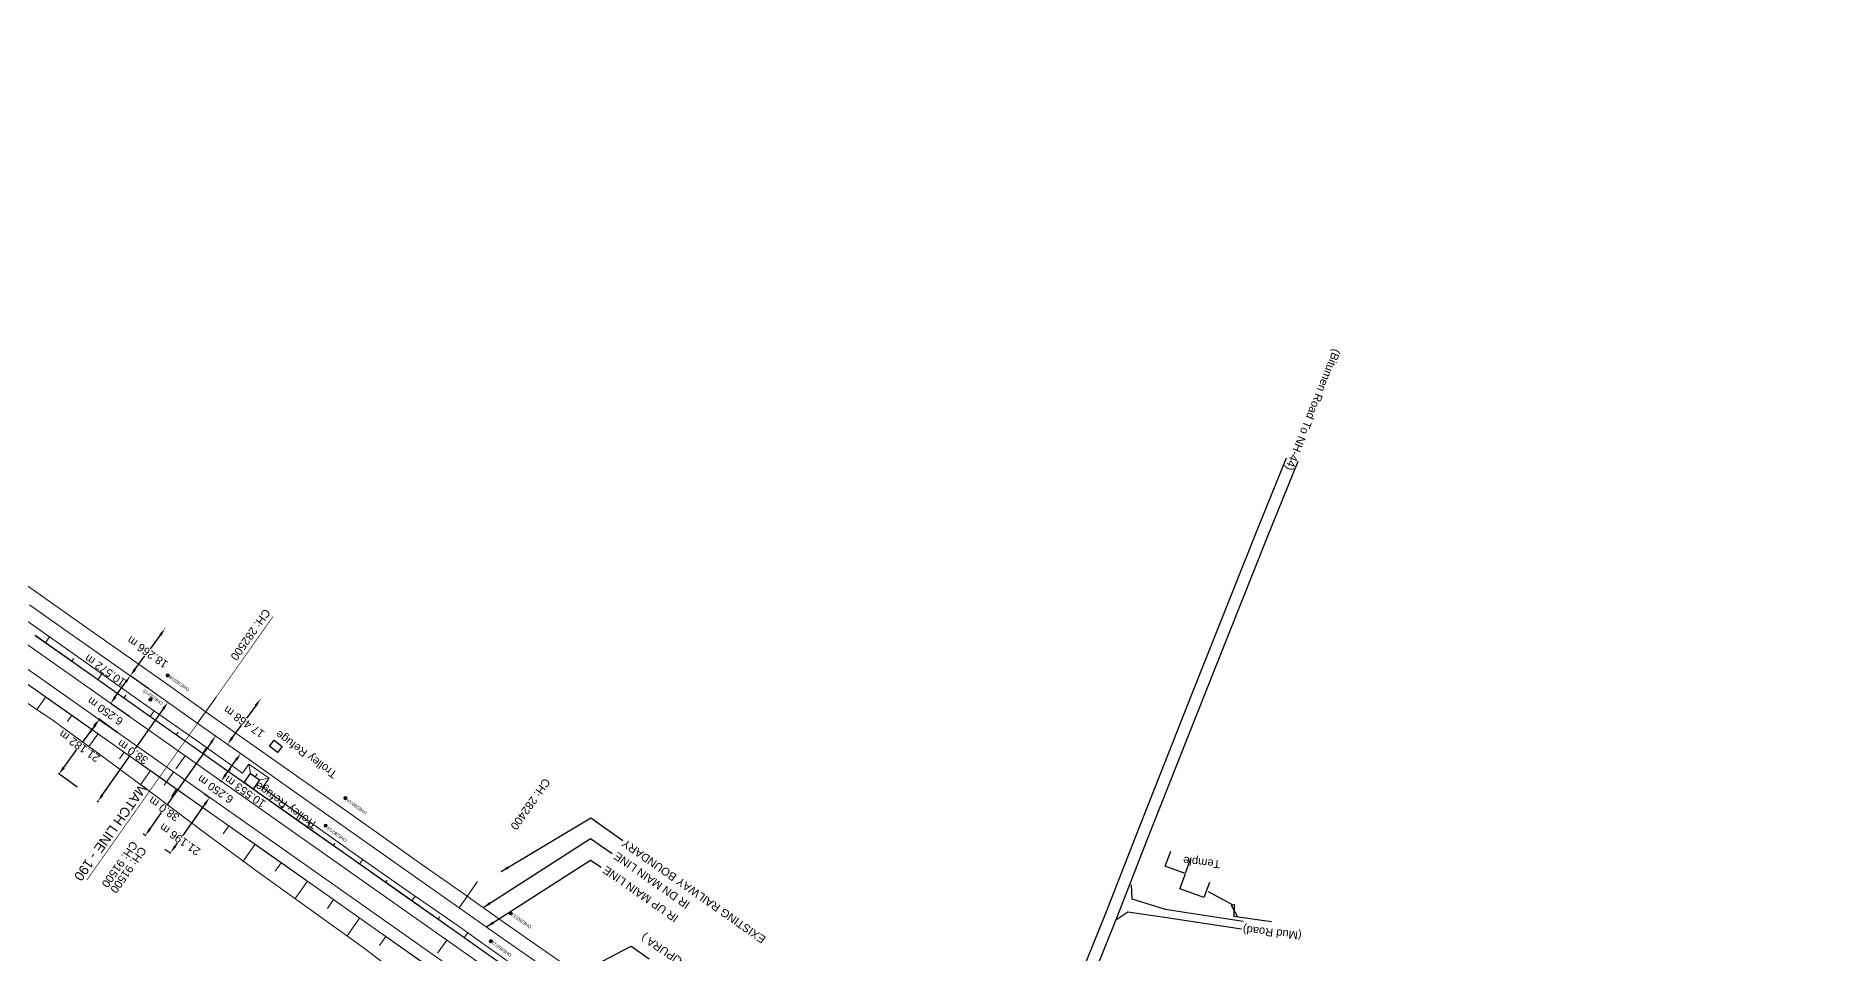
# Model space of a CAD drawing. Header units: metres. Extents: x 644418 to 1306172, y 3366650 to 6747308.
# Drawn here: x 658877 to 659433, y 3369377 to 3369664 of the extents above; entities that cross this region are included whole.
import ezdxf
from ezdxf.enums import TextEntityAlignment as Align

# ---------------------------------------------------------------- set-up
doc = ezdxf.new("R2010")
doc.units = ezdxf.units.M
doc.header["$MEASUREMENT"] = 0
doc.linetypes.add('CENTER', pattern=[2, 1.25, -0.25, 0.25, -0.25])
doc.linetypes.add('PHANTOM2', pattern=[1.25, 0.625, -0.125, 0.125, -0.125, 0.125, -0.125])
doc.layers.get('Defpoints').update_dxf_attribs({"lineweight": 0})
for name, color, linetype, lineweight in [('BOUNDARY DIMENTION', 10, 'Continuous', 0), ('Existing Chainage', 7, 'Continuous', 0), ('Existing IR Track', 143, 'Continuous', 0), ('Existing Railway Boundary', 7, 'CENTER', 0), ('OHE MAST', 8, 'Continuous', 0), ('OHE MAST TEXT', 8, 'Continuous', 0), ('PROP-DFC Connecting line', 1, 'Continuous', 0), ('Proposed Chainage', 10, 'Continuous', 0), ('Proposed Chainages Connecting line', 10, 'Continuous', 0), ('PROPOSED DFC TRACK', 1, 'Continuous', 0), ('PROPOSED DFCC TOE LINE', 239, 'Continuous', 0), ('PROPOSED DFCC TOE SLOPES', 239, 'Continuous', 0), ('PROPOSED DFCC TOE SLOPES - Connecting line', 239, 'Continuous', 0), ('PROPOSED DFCC TRACK', 1, 'Continuous', 0)]:
    doc.layers.add(name, color=color, linetype=linetype, lineweight=lineweight)
for name, color, linetype in [('COMPOUND_WALL', 251, 'Continuous'), ('DFCC Boundary', 6, 'CENTER'), ('Dimension', 10, 'Continuous'), ('Gate', 251, 'Continuous'), ('MATCH LINE', 7, 'Continuous'), ('PROPOSED DFCC FORMATION LINE', 187, 'Continuous'), ('RELIGIOUS_PLACE', 251, 'Continuous'), ('Side Details', 251, 'Continuous'), ('SUB_ROAD_EDGE', 34, 'Continuous'), ('TOPO_GATE', 251, 'Continuous'), ('TOPO_TEXT', 251, 'Continuous'), ('Trolley Refuse', 10, 'Continuous'), ('TROLLEY_STAND', 7, 'Continuous')]:
    doc.layers.add(name, color=color, linetype=linetype)
doc.styles.get("Standard").update_dxf_attribs({"font": 'arial.ttf'})
doc.styles.add('Style-Arial', font='arial.ttf')
doc.dimstyles.new('DIM', dxfattribs={"dimtxt": 2.5, "dimasz": 2.5, "dimexe": 0.18, "dimexo": 0.0625, "dimgap": 0.09, "dimtad": 0, "dimtih": 1, "dimtoh": 1, "dimdec": 3, "dimzin": 0, "dimdsep": 46, "dimtxsty": 'Standard', "dimcen": 0.09, "dimadec": 0, "dimazin": 0, "dimtfac": 1, "dimtdec": 3, "dimtofl": 0, "dimtmove": 0, "dimatfit": 3, "dimfxl": 1, "dimtolj": 1, "dimtzin": 0, "dimarcsym": 0})
doc.dimstyles.new('ISO-25', dxfattribs={"dimtxt": 2.5, "dimasz": 2.5, "dimexe": 1.25, "dimexo": 0.625, "dimtad": 1, "dimtxsty": 'Standard', "dimcen": 2.5, "dimadec": 0, "dimazin": 0, "dimtfac": 1, "dimtmove": 0, "dimatfit": 3, "dimfxl": 1, "dimarcsym": 0})

# ---------------------------------------------------------------- blocks, each defined once
blk = doc.blocks.new('GT')
at = {"layer": 'Gate'}
for p, q in [((-0.5, -0.5), (-0.5, 0.5)), ((-0.5, 0.5), (0.5, -0.5)), ((0.5, 0.5), (0.5, -0.5))]:
    blk.add_line(p, q, dxfattribs=at)
blk.add_lwpolyline([(0.5, 0.5), (-0.5, -0.5)], dxfattribs=at)
blk = doc.blocks.new('OHE MAST')
h = blk.add_hatch(color=256)
edge = h.paths.add_edge_path()
edge.add_arc((0, 0), 0.514, 0, 360)
at = {"const_width": 0.01, "flags": 128}
for points in [[(1.5, 3.5), (1.5, 2), (-1.5, 2), (-1.5, 3.5)], [(0, 2), (0, 0)]]:
    blk.add_lwpolyline(points, dxfattribs=at)
blk.add_circle((0, 0), 0.514)
blk = doc.blocks.new('*D1685')
at = {"layer": 'Defpoints', "color": 0, "transparency": 16777216}
for p in [(658940.58, 3369440.31), (658941.11, 3369439.94), (658934.49, 3369431.69)]:
    blk.add_point(p, dxfattribs=at)
at = {"layer": 'Dimension', "color": 0, "lineweight": -2, "transparency": 16777216}
for p, q in [((658936.46, 3369433.36), (658939.67, 3369437.9)), ((658940.63, 3369440.28), (658941.25, 3369439.84)), ((658934.54, 3369431.66), (658935.17, 3369431.21))]:
    blk.add_line(p, q, dxfattribs=at)
at = {"layer": 'Dimension', "color": 0, "transparency": 16777216}
for points in [[(658939.33, 3369438.14), (658940.01, 3369437.66), (658941.11, 3369439.94)], [(658936.12, 3369433.6), (658936.8, 3369433.12), (658935.02, 3369431.32)]]:
    blk.add_solid(points, dxfattribs=at)
at = {"layer": 'Dimension', "color": 0, "lineweight": 0, "transparency": 16777216, "insert": (658942.52, 3369428.05), "char_height": 2.5, "attachment_point": 5, "rotation": 145}
blk.add_mtext('\\A1;10.553 m', dxfattribs=at)
blk = doc.blocks.new('*D1713')
at = {"layer": 'Defpoints', "color": 0, "transparency": 16777216}
for p in [(658934.49, 3369431.69), (658935.02, 3369431.32), (658930.89, 3369426.58)]:
    blk.add_point(p, dxfattribs=at)
at = {"layer": 'Dimension', "color": 0, "lineweight": -2, "transparency": 16777216}
for p, q in [((658936.46, 3369433.36), (658937.9, 3369435.4)), ((658934.54, 3369431.66), (658935.17, 3369431.21)), ((658929.98, 3369424.17), (658928.54, 3369422.12)), ((658930.94, 3369426.55), (658931.57, 3369426.1))]:
    blk.add_line(p, q, dxfattribs=at)
at = {"layer": 'Dimension', "color": 0, "transparency": 16777216}
for points in [[(658936.12, 3369433.6), (658936.81, 3369433.12), (658935.02, 3369431.32)], [(658929.64, 3369424.41), (658930.32, 3369423.93), (658931.42, 3369426.21)]]:
    blk.add_solid(points, dxfattribs=at)
at = {"layer": 'Dimension', "color": 0, "lineweight": 0, "transparency": 16777216, "insert": (658933.26, 3369428.81), "char_height": 2.5, "attachment_point": 5, "rotation": 145}
blk.add_mtext('\\A1;6.250 m', dxfattribs=at)
blk = doc.blocks.new('*D1715')
at = {"layer": 'Defpoints', "color": 0, "transparency": 16777216}
for p in [(658906.63, 3369464.27), (658912.51, 3369460.12), (658906.42, 3369451.48)]:
    blk.add_point(p, dxfattribs=at)
at = {"layer": 'Dimension', "color": 0, "lineweight": -2, "transparency": 16777216}
for p, q in [((658912.46, 3369460.16), (658906.48, 3369464.37)), ((658901.98, 3369457.67), (658905.19, 3369462.22)), ((658906.37, 3369451.52), (658900.39, 3369455.73))]:
    blk.add_line(p, q, dxfattribs=at)
at = {"layer": 'Dimension', "color": 0, "transparency": 16777216}
for points in [[(658904.85, 3369462.46), (658905.53, 3369461.98), (658906.63, 3369464.27)], [(658901.64, 3369457.91), (658902.32, 3369457.43), (658900.54, 3369455.63)]]:
    blk.add_solid(points, dxfattribs=at)
at = {"layer": 'Dimension', "color": 0, "lineweight": 0, "transparency": 16777216, "insert": (658898.81, 3369465.99), "char_height": 2.5, "attachment_point": 5, "rotation": 145}
blk.add_mtext('\\A1;10.572 m', dxfattribs=at)
blk = doc.blocks.new('*D1720')
at = {"layer": 'Defpoints', "color": 0, "transparency": 16777216}
for p in [(658900.53, 3369455.64), (658906.27, 3369451.58), (658902.67, 3369446.48)]:
    blk.add_point(p, dxfattribs=at)
at = {"layer": 'Dimension', "color": 0, "lineweight": -2, "transparency": 16777216}
for p, q in [((658901.97, 3369457.68), (658903.41, 3369459.72)), ((658906.22, 3369451.62), (658900.38, 3369455.74)), ((658895.48, 3369448.48), (658894.04, 3369446.44)), ((658902.62, 3369446.51), (658896.78, 3369450.63))]:
    blk.add_line(p, q, dxfattribs=at)
at = {"layer": 'Dimension', "color": 0, "transparency": 16777216}
for points in [[(658901.63, 3369457.92), (658902.31, 3369457.44), (658900.53, 3369455.64)], [(658895.14, 3369448.72), (658895.82, 3369448.24), (658896.92, 3369450.53)]]:
    blk.add_solid(points, dxfattribs=at)
at = {"layer": 'Dimension', "color": 0, "lineweight": 0, "transparency": 16777216, "insert": (658898.83, 3369453.23), "char_height": 2.5, "attachment_point": 5, "rotation": 145}
blk.add_mtext('\\A1;6.250 m', dxfattribs=at)
blk = doc.blocks.new('*D1538')
at = {"layer": 'Defpoints', "color": 0, "linetype": 'ByBlock', "ltscale": 0.5, "transparency": 16777216}
for p in [(658947.32, 3369456.94), (658947.32, 3369456.94), (658937.02, 3369442.83)]:
    blk.add_point(p, dxfattribs=at)
at = {"layer": 'Existing Railway Boundary', "color": 0, "linetype": 'ByBlock', "lineweight": -2, "ltscale": 0.5, "transparency": 16777216}
for p, q in [((658945.84, 3369454.92), (658942.97, 3369450.99)), ((658947.37, 3369456.9), (658947.46, 3369456.83)), ((658938.49, 3369444.85), (658941.36, 3369448.78)), ((658937.07, 3369442.79), (658937.16, 3369442.72))]:
    blk.add_line(p, q, dxfattribs=at)
at = {"layer": 'Existing Railway Boundary', "color": 0, "linetype": 'ByBlock', "ltscale": 0.5, "transparency": 16777216}
for points in [[(658945.51, 3369455.16), (658946.18, 3369454.67), (658947.32, 3369456.94)], [(658938.16, 3369445.09), (658938.83, 3369444.6), (658937.02, 3369442.83)]]:
    blk.add_solid(points, dxfattribs=at)
at = {"layer": 'Existing Railway Boundary', "color": 0, "linetype": 'ByBlock', "ltscale": 0.5, "transparency": 16777216, "insert": (658942.17, 3369449.88), "char_height": 2.5, "attachment_point": 5, "rotation": 145}
blk.add_mtext('\\A1;17.468 m', dxfattribs=at)
blk = doc.blocks.new('*D1539')
at = {"layer": 'Defpoints', "color": 0, "linetype": 'ByBlock', "ltscale": 0.5, "transparency": 16777216}
for p in [(658917.48, 3369478.96), (658917.48, 3369478.96), (658906.63, 3369464.27)]:
    blk.add_point(p, dxfattribs=at)
at = {"layer": 'Existing Railway Boundary', "color": 0, "linetype": 'ByBlock', "lineweight": -2, "ltscale": 0.5, "transparency": 16777216}
for p, q in [((658915.99, 3369476.95), (658912.86, 3369472.72)), ((658917.43, 3369479), (658917.33, 3369479.07)), ((658908.11, 3369466.28), (658911.24, 3369470.52)), ((658906.58, 3369464.3), (658906.48, 3369464.37))]:
    blk.add_line(p, q, dxfattribs=at)
at = {"layer": 'Existing Railway Boundary', "color": 0, "linetype": 'ByBlock', "ltscale": 0.5, "transparency": 16777216}
for points in [[(658915.66, 3369477.2), (658916.33, 3369476.7), (658917.48, 3369478.96)], [(658907.78, 3369466.53), (658908.45, 3369466.03), (658906.63, 3369464.27)]]:
    blk.add_solid(points, dxfattribs=at)
at = {"layer": 'Existing Railway Boundary', "color": 0, "linetype": 'ByBlock', "ltscale": 0.5, "transparency": 16777216, "insert": (658912.05, 3369471.62), "char_height": 2.5, "attachment_point": 5, "rotation": 145}
blk.add_mtext('\\A1;18.266 m', dxfattribs=at)
blk = doc.blocks.new('*D1638')
at = {"layer": 'BOUNDARY DIMENTION', "color": 0, "lineweight": -2, "transparency": 16777216}
for p, q in [((658929.97, 3369424.17), (658922.96, 3369414.23)), ((658929.72, 3369427.41), (658931.56, 3369426.11)), ((658917.5, 3369410.09), (658919.35, 3369408.79)), ((658920.64, 3369410.94), (658921.39, 3369412))]:
    blk.add_line(p, q, dxfattribs=at)
at = {"layer": 'BOUNDARY DIMENTION', "color": 0, "transparency": 16777216}
for points in [[(658929.63, 3369424.41), (658930.31, 3369423.93), (658931.41, 3369426.22)], [(658920.3, 3369411.18), (658920.98, 3369410.7), (658919.2, 3369408.89)]]:
    blk.add_solid(points, dxfattribs=at)
at = {"layer": 'Defpoints', "color": 0, "transparency": 16777216}
for p in [(658929.66, 3369427.45), (658931.41, 3369426.22), (658917.45, 3369410.12)]:
    blk.add_point(p, dxfattribs=at)
at = {"layer": 'BOUNDARY DIMENTION', "color": 0, "transparency": 16777216, "insert": (658922.18, 3369413.11), "char_height": 2.5, "attachment_point": 5, "rotation": 145}
blk.add_mtext('\\A1;21.196 m', dxfattribs=at)
blk = doc.blocks.new('*D1639')
at = {"layer": 'BOUNDARY DIMENTION', "color": 0, "lineweight": -2, "transparency": 16777216}
for p, q in [((658895.46, 3369448.66), (658891.59, 3369443.38)), ((658902.59, 3369446.53), (658896.8, 3369450.78)), ((658885.9, 3369435.61), (658889.97, 3369441.17)), ((658890.07, 3369429.45), (658884.27, 3369433.7))]:
    blk.add_line(p, q, dxfattribs=at)
at = {"layer": 'BOUNDARY DIMENTION', "color": 0, "transparency": 16777216}
for points in [[(658895.13, 3369448.91), (658895.8, 3369448.41), (658896.94, 3369450.68)], [(658885.56, 3369435.86), (658886.23, 3369435.36), (658884.42, 3369433.59)]]:
    blk.add_solid(points, dxfattribs=at)
at = {"layer": 'Defpoints', "color": 0, "transparency": 16777216}
for p in [(658896.94, 3369450.68), (658902.64, 3369446.5), (658890.12, 3369429.42)]:
    blk.add_point(p, dxfattribs=at)
at = {"layer": 'BOUNDARY DIMENTION', "color": 0, "transparency": 16777216, "insert": (658890.78, 3369442.27), "char_height": 2.5, "attachment_point": 5, "rotation": 145}
blk.add_mtext('\\A1;21.182 m', dxfattribs=at)
blk = doc.blocks.new('*D1827')
at = {"layer": 'Defpoints', "color": 0, "linetype": 'Continuous', "ltscale": 0.5, "transparency": 16777216}
for p in [(658932.52, 3369446), (658933.32, 3369445.44), (658910.61, 3369414.96)]:
    blk.add_point(p, dxfattribs=at)
at = {"layer": 'DFCC Boundary', "color": 0, "linetype": 'Continuous', "lineweight": -2, "ltscale": 0.5, "transparency": 16777216}
for p, q in [((658931.88, 3369443.4), (658918, 3369423.74)), ((658932.58, 3369445.96), (658933.46, 3369445.34)), ((658912.84, 3369416.44), (658916.42, 3369421.5)), ((658910.66, 3369414.92), (658911.55, 3369414.29))]:
    blk.add_line(p, q, dxfattribs=at)
at = {"layer": 'DFCC Boundary', "color": 0, "linetype": 'Continuous', "ltscale": 0.5, "transparency": 16777216}
for points in [[(658931.54, 3369443.64), (658932.22, 3369443.16), (658933.32, 3369445.44)], [(658912.5, 3369416.68), (658913.18, 3369416.2), (658911.4, 3369414.4)]]:
    blk.add_solid(points, dxfattribs=at)
at = {"layer": 'DFCC Boundary', "color": 0, "linetype": 'Continuous', "ltscale": 0.5, "transparency": 16777216, "insert": (658917.21, 3369422.62), "char_height": 2.5, "attachment_point": 5, "rotation": 145}
blk.add_mtext('\\A1;38.0 m', dxfattribs=at)
blk = doc.blocks.new('*D1859')
at = {"layer": 'Defpoints', "color": 0, "linetype": 'Continuous', "ltscale": 0.5, "transparency": 16777216}
for p in [(658918.39, 3369455.97), (658918.67, 3369455.78), (658896.75, 3369424.74)]:
    blk.add_point(p, dxfattribs=at)
at = {"layer": 'DFCC Boundary', "color": 0, "linetype": 'Continuous', "lineweight": -2, "ltscale": 0.5, "transparency": 16777216}
for p, q in [((658916.95, 3369453.93), (658908.23, 3369441.57)), ((658918.61, 3369455.82), (658918.25, 3369456.08)), ((658897.92, 3369426.97), (658906.65, 3369439.33)), ((658896.7, 3369424.77), (658896.33, 3369425.03))]:
    blk.add_line(p, q, dxfattribs=at)
at = {"layer": 'DFCC Boundary', "color": 0, "linetype": 'Continuous', "ltscale": 0.5, "transparency": 16777216}
for points in [[(658916.61, 3369454.17), (658917.29, 3369453.69), (658918.39, 3369455.97)], [(658897.58, 3369427.21), (658898.26, 3369426.73), (658896.48, 3369424.93)]]:
    blk.add_solid(points, dxfattribs=at)
at = {"layer": 'DFCC Boundary', "color": 0, "linetype": 'Continuous', "ltscale": 0.5, "transparency": 16777216, "insert": (658907.44, 3369440.45), "char_height": 2.5, "attachment_point": 5, "rotation": 145}
blk.add_mtext('\\A1;38.0 m', dxfattribs=at)

msp = doc.modelspace()

# ---------------------------------------------------------------- linework, layer by layer
at = {"layer": 'COMPOUND_WALL', "linetype": 'Continuous'}
for points in [[(659243.349, 3369396.85, 269.856), (659251.011, 3369392.652, 269.856)], [(659251.983, 3369388.975, 269.767), (659263.087, 3369387.471, 269.673)]]:
    msp.add_polyline3d(points, dxfattribs=at)
at = {"layer": 'Existing Chainage', "color": 0, "linetype": 'Continuous', "lineweight": 13, "flags": 128}
for points in [[(658933.4467, 3369457.5889), (658927.6799, 3369449.4192)], [(659015.128, 3369399.9379), (659009.3796, 3369391.7552)]]:
    msp.add_lwpolyline(points, dxfattribs=at)
at = {"layer": 'Existing IR Track', "flags": 128}
for points in [[(658863.3087, 3369500.2722), (658877.7914, 3369490.0519), (658892.3643, 3369479.7679), (658905.5605, 3369470.4743), (658918.9055, 3369461.0759), (658930.4111, 3369452.9281), (658942.1715, 3369444.5998), (658956.8532, 3369434.2363), (658971.9187, 3369423.6019), (658984.4129, 3369414.7585), (658997.4587, 3369405.5246), (659010.1085, 3369396.5796), (659022.8321, 3369387.5826), (659036.5941, 3369377.9661), (659049.8683, 3369368.6904)], [(658875.2302, 3369486.4157), (658889.7765, 3369476.1426), (658902.9937, 3369466.8288), (658916.2576, 3369457.4821), (658927.8546, 3369449.2959), (658943.7497, 3369438.0749), (658954.3042, 3369430.6173), (658969.1796, 3369420.1067), (658981.8653, 3369411.1395), (658994.5901, 3369402.1448), (659007.5978, 3369393.0069), (659022.127, 3369382.8072), (659034.0912, 3369374.4179)]]:
    msp.add_lwpolyline(points, dxfattribs=at)
at = {"layer": 'MATCH LINE', "linetype": 'PHANTOM2', "ltscale": 15, "const_width": 0.2}
msp.add_lwpolyline([(658951.1791, 3369482.7096), (658893.0722, 3369400.3919)], dxfattribs=at)
at = {"layer": 'PROP-DFC Connecting line', "color": 12, "linetype": 'Continuous', "lineweight": 0, "flags": 128}
msp.add_lwpolyline([(659123.2101, 3369298.6585), (658604.351, 3369664.4193)], dxfattribs=at)
at = {"layer": 'Proposed Chainage', "lineweight": 0, "flags": 128}
msp.add_lwpolyline([(658917.2863, 3369430.0567), (658920.1671, 3369434.1433)], dxfattribs=at)
at = {"layer": 'Proposed Chainages Connecting line', "lineweight": 0, "flags": 128}
for points in [[(658920.8873, 3369435.165), (658923.7682, 3369439.2517)], [(659002.6207, 3369377.5485), (659005.5015, 3369381.6352)]]:
    msp.add_lwpolyline(points, dxfattribs=at)
at = {"layer": 'PROPOSED DFCC FORMATION LINE', "lineweight": 0, "flags": 128}
for points in [[(659024.0088, 3369373.1769), (659007.6621, 3369384.7002), (658991.3155, 3369396.2235), (658974.9688, 3369407.7468), (658958.6221, 3369419.2701), (658942.2755, 3369430.7934), (658925.9288, 3369442.3167), (658909.5821, 3369453.84), (658893.2355, 3369465.3633), (658876.8888, 3369476.8866)], [(659024.0376, 3369373.2177), (659007.6909, 3369384.741), (658991.3443, 3369396.2643), (658974.9976, 3369407.7876), (658958.6509, 3369419.3109), (658942.3043, 3369430.8342), (658925.9576, 3369442.3575), (658909.6109, 3369453.8808), (658893.2643, 3369465.4041), (658876.9176, 3369476.9275)], [(659209.5745, 3369225.4813), (659195.871, 3369235.1413), (659179.5244, 3369246.6646), (659163.1777, 3369258.1879), (659146.831, 3369269.7112), (659130.4844, 3369281.2345), (659114.1377, 3369292.7579), (659097.791, 3369304.2812), (659081.4444, 3369315.8045), (659080.9067, 3369316.1835), (659065.0977, 3369327.3278), (659064.56, 3369327.7068), (659048.751, 3369338.8511), (659032.4044, 3369350.3744), (659016.0577, 3369361.8977), (658999.711, 3369373.421), (658983.3644, 3369384.9443), (658967.0177, 3369396.4676), (658950.671, 3369407.9909), (658934.3244, 3369419.5142), (658917.9777, 3369431.0375), (658901.631, 3369442.5608), (658885.2844, 3369454.0841), (658868.9377, 3369465.6074)], [(658999.7399, 3369373.4618), (658983.3932, 3369384.9851), (658967.0465, 3369396.5084), (658950.6999, 3369408.0317), (658934.3532, 3369419.555), (658918.0065, 3369431.0783), (658901.6599, 3369442.6016), (658885.3132, 3369454.125), (658868.9665, 3369465.6483)]]:
    msp.add_lwpolyline(points, dxfattribs=at)
at = {"layer": 'PROPOSED DFCC TOE LINE', "lineweight": 0, "flags": 128}
for points in [[(658861.8173, 3369490.2188), (658878.1753, 3369478.7115), (658894.5066, 3369467.1665), (658910.8023, 3369455.5709), (658927.1935, 3369444.1108), (658941.6973, 3369433.8275), (658943.691, 3369436.6556), (658949.9959, 3369432.2111), (658947.9461, 3369429.3034), (658959.6639, 3369420.748), (658975.9685, 3369409.1649), (658992.35, 3369397.6911), (659008.7965, 3369386.3094), (659025.0641, 3369374.6739)], [(659005.4335, 3369360.1744), (658995.3693, 3369367.2618), (658979.393, 3369379.3106), (658963.1935, 3369391.0426), (658946.9466, 3369402.7075), (658930.816, 3369414.5373), (658914.7977, 3369426.5265), (658898.7409, 3369438.4609), (658882.6223, 3369450.3078), (658865.9822, 3369461.4148), (658856.437, 3369468.4437)]]:
    msp.add_lwpolyline(points, dxfattribs=at)
at = {"layer": 'PROPOSED DFCC TOE SLOPES', "linetype": 'Continuous', "lineweight": 0, "flags": 128}
for points in [[(658880.2642, 3369457.6842), (658877.4827, 3369453.7384)], [(658888.4375, 3369451.9225), (658887.0703, 3369449.983)], [(658896.6108, 3369446.1609), (658893.7624, 3369442.1201)], [(658904.7842, 3369440.3992), (658903.297, 3369438.2896)], [(658912.9575, 3369434.6376), (658909.8383, 3369430.2127)], [(658921.1308, 3369428.8759), (658919.4951, 3369426.5554)], [(658929.3042, 3369423.1143), (658925.8684, 3369418.2404)], [(658937.4775, 3369417.3526), (658935.6883, 3369414.8144)], [(658945.6508, 3369411.591), (658941.9643, 3369406.3614)], [(658953.8242, 3369405.8293), (658951.938, 3369403.1536)], [(658961.9975, 3369400.0677), (658958.1753, 3369394.6455)], [(658970.1708, 3369394.306), (658968.2303, 3369391.5531)], [(658978.3442, 3369388.5443), (658974.3894, 3369382.9342)], [(658986.5175, 3369382.7827), (658984.482, 3369379.8952)]]:
    msp.add_lwpolyline(points, dxfattribs=at)
at = {"layer": 'PROPOSED DFCC TOE SLOPES - Connecting line', "linetype": 'Continuous', "lineweight": 0, "flags": 128}
for points in [[(658880.1707, 3369474.573), (658881.4541, 3369476.3936)], [(658888.3441, 3369468.8114), (658888.982, 3369469.7163)], [(658896.5174, 3369463.0497), (658897.7783, 3369464.8385)], [(658904.6907, 3369457.2881), (658905.3085, 3369458.1643)], [(658912.8641, 3369451.5264), (658914.0932, 3369453.27)], [(658921.0374, 3369445.7648), (658921.6631, 3369446.6524)], [(658929.2107, 3369440.0031), (658930.4692, 3369441.7884)], [(658937.3841, 3369434.2415), (658938.0055, 3369435.123)], [(658944.1991, 3369433.7195), (658943.691, 3369436.6556)], [(658945.6294, 3369432.7113), (658946.2509, 3369433.5928)], [(658947.0598, 3369431.703), (658949.9959, 3369432.2111)], [(658953.7307, 3369422.7182), (658954.2803, 3369423.4978)], [(658961.9041, 3369416.9565), (658962.9374, 3369418.4224)], [(658970.0774, 3369411.1949), (658970.5836, 3369411.9129)], [(658978.2507, 3369405.4332), (658979.2574, 3369406.8613)], [(658986.4241, 3369399.6716), (658986.9361, 3369400.398)], [(658994.5974, 3369393.9099), (658995.652, 3369395.406)], [(659002.7707, 3369388.1483), (659003.323, 3369388.9317)], [(659010.9441, 3369382.3866), (659012.0626, 3369383.9733)]]:
    msp.add_lwpolyline(points, dxfattribs=at)
at = {"layer": 'PROPOSED DFCC TRACK', "color": 12, "flags": 128}
msp.add_lwpolyline([(661185.0561, 3367837.5487), (661104.7692, 3367894.1456), (658600.7836, 3369659.2873)], dxfattribs=at)
at = {"layer": 'RELIGIOUS_PLACE', "linetype": 'Continuous'}
for points in [[(659237.8678, 3369407.1351, 270.181), (659236.143, 3369402.442, 270.181), (659229.923, 3369404.728, 270.081), (659231.6478, 3369409.4211, 270.081)], [(659243.7118, 3369399.6214, 270.1), (659241.969, 3369394.935, 270.1), (659234.515, 3369397.707, 270.15), (659236.2578, 3369402.3934, 270.15)]]:
    msp.add_polyline3d(points, dxfattribs=at)
at = {"layer": 'SUB_ROAD_EDGE', "linetype": 'Continuous'}
for points in [[(659060.9621, 3369004.2501, 269.95), (659071.29, 3369034.671, 269.805), (659087.699, 3369078.019, 269.758), (659101.16, 3369113.791, 269.721), (659118.127, 3369158.23, 269.826), (659130.622, 3369191.182, 269.607), (659143.595, 3369225.512, 269.848), (659155.46, 3369256.328, 270.214), (659161.372, 3369273.931, 270.768), (659174.854, 3369297.124, 270.777), (659183.701, 3369320.45, 269.991), (659197.309, 3369355.198, 269.912), (659211.349, 3369390.039, 269.684), (659220.654, 3369413.82, 269.714), (659238.3, 3369458.715, 269.411), (659258.475, 3369509.314, 269.3), (659267.797, 3369532.456, 269.315)], [(659091.325, 3369077.249, 269.818), (659104.552, 3369112.029, 269.741), (659122.083, 3369157.94, 269.805), (659134.656, 3369191.044, 269.575), (659147.236, 3369224.182, 269.845), (659158.78, 3369254.31, 270.26), (659165.909, 3369271.287, 270.743), (659178.859, 3369294.444, 270.808), (659187.081, 3369318.692, 269.989), (659200.649, 3369353.419, 269.819), (659214.967, 3369389.088, 269.722), (659224.046, 3369412.428, 269.729), (659242.163, 3369458.184, 269.463), (659261.864, 3369507.721, 269.321), (659271.397, 3369531.385, 269.379)], [(659219.236, 3369398.909, 269.696), (659219.452, 3369394.559, 269.575), (659229.921, 3369391.27, 269.597), (659254.306, 3369387.507, 269.63)], [(659214.508, 3369387.962, 269.983), (659218.246, 3369390.472, 269.597), (659229.711, 3369388.754, 269.539), (659253.763, 3369385.167, 269.667)]]:
    msp.add_polyline3d(points, dxfattribs=at)
at = {"layer": 'Trolley Refuse'}
msp.add_lwpolyline([(658944.1991, 3369433.7195), (658947.0598, 3369431.703), (658945.0432, 3369428.8423), (658942.1825, 3369430.8589)], close=True, dxfattribs=at)
at = {"layer": 'TROLLEY_STAND', "linetype": 'Continuous'}
msp.add_polyline3d([(658954.145, 3369442.2, 270.428), (658952.62, 3369440.306, 270.449), (658950.098, 3369442.218, 270.47), (658951.6231, 3369444.1121, 270.47)], close=True, dxfattribs=at)

# ---------------------------------------------------------------- block references
at = {"layer": 'OHE MAST', "color": 2, "rotation": 143.3908318566117}
for p in [(658918.375, 3369464.4), (658912.963, 3369456.834), (658973.874, 3369426.038), (658967.694, 3369417.404), (659025.451, 3369390.047), (659019.27, 3369381.262)]:
    msp.add_blockref('OHE MAST', p, dxfattribs=at)
at = {"layer": 'TOPO_GATE', "xscale": 3.770565607037086, "zscale": 3.770565607037086, "rotation": 104}
msp.add_blockref('GT', (659251.482, 3369390.8265), dxfattribs=at)

# ---------------------------------------------------------------- texts
at = {"layer": 'Existing Chainage', "color": 0, "linetype": 'Continuous', "lineweight": 0, "char_height": 2.5, "attachment_point": 6, "line_spacing_factor": 0.6, "style": 'Style-Arial'}
for s, insert, rotation in [('CH: 282500', (658938.8392, 3369469.5224), 234.782324), ('CH: 282400', (659026.2837, 3369416.5428), 234.912073)]:
    msp.add_mtext(s, dxfattribs=dict(at, insert=insert, rotation=rotation))
at = {"layer": 'Existing IR Track', "color": 7, "lineweight": 0}
for s, p in [('IR DN MAIN LINE', (659058.1263, 3369408.2948)), ('IR UP MAIN LINE', (659054.6738, 3369403.9584))]:
    msp.add_text(s, height=2.5, rotation=145, dxfattribs=at).set_placement(p, align=Align.MIDDLE_RIGHT)
at = {"layer": 'Existing Railway Boundary', "linetype": 'Continuous', "ltscale": 5}
msp.add_text('EXISTING RAILWAY BOUNDARY', height=2.5, rotation=145, dxfattribs=at).set_placement((659105.3887, 3369382.4621))
at = {"layer": 'MATCH LINE', "linetype": 'Continuous'}
msp.add_text('MATCH LINE - 190', height=3, rotation=234.693137, dxfattribs=at).set_placement((658909.7553, 3369430.9886))
at = {"layer": 'OHE MAST TEXT'}
for s, p in [('OHE282/16', (658921.9792, 3369461.8447)), ('OHE282/15', (658913.7147, 3369457.6011)), ('OHE282/14', (658977.3918, 3369423.3067)), ('OHE282/13', (658971.2118, 3369414.6727)), ('OHE282/12', (659028.8003, 3369387.627)), ('OHE282/11', (659022.6193, 3369378.842))]:
    msp.add_text(s, height=1, rotation=145, dxfattribs=at).set_placement(p, align=Align.MIDDLE_CENTER)
at = {"layer": 'Proposed Chainage', "lineweight": 0, "insert": (658908.1693, 3369412.1436), "char_height": 2.5, "attachment_point": 4, "rotation": 234.818733, "line_spacing_factor": 0.6, "style": 'Style-Arial'}
msp.add_mtext('CH: 91500', dxfattribs=at)
at = {"layer": 'Proposed Chainages Connecting line', "lineweight": 0, "insert": (658910.8859, 3369410.3781), "char_height": 2.5, "attachment_point": 4, "rotation": 234.818733, "line_spacing_factor": 0.6, "style": 'Style-Arial'}
msp.add_mtext('CH: 91500', dxfattribs=at)
at = {"layer": 'PROPOSED DFC TRACK', "color": 10, "linetype": 'Continuous', "lineweight": -3, "ltscale": 5, "style": 'Style-Arial'}
msp.add_text('(NEW SHAMBHU TO RAJPURA )', height=2.5, rotation=146.40432, dxfattribs=at).set_placement((659067.2272, 3369383.8416), align=Align.RIGHT)
at = {"layer": 'Side Details'}
msp.add_text('Trolley Refuge', height=2.5, rotation=144.100313, dxfattribs=at).set_placement((658971.5251, 3369434.0139))
at = {"layer": 'SUB_ROAD_EDGE', "color": 8, "linetype": 'Continuous'}
for s, rotation, p in [('(Bitumen Road To NH-44)', 248.059567, (659282.4972, 3369566.6874)), ('(Mud Road)', 173.89968, (659272.6224, 3369384.2315))]:
    msp.add_text(s, height=2.5, rotation=rotation, dxfattribs=at).set_placement(p)
at = {"layer": 'TOPO_TEXT'}
msp.add_text('Temple', height=2.5, rotation=173.89968, dxfattribs=at).set_placement((659247.2405, 3369406.5208))
at = {"layer": 'Trolley Refuse', "style": 'Style-Arial'}
msp.add_text('Trolley Refuge', height=2.5, rotation=145, dxfattribs=at).set_placement((658965.3751, 3369418.157))

# ---------------------------------------------------------------- dimensions: what is measured, and where the dimension line sits
at = {"layer": 'BOUNDARY DIMENTION'}
for base, p1, p2, angle, picture, middle in [((658896.9425, 3369450.6766), (658890.1175, 3369429.4153), (658902.6427, 3369446.4969), 53.749078, '*D1639', (658890.7808, 3369442.2734)), ((658931.413, 3369426.2158), (658917.4522, 3369410.1246), (658929.6644, 3369427.4484), 54.818733, '*D1638', (658922.1762, 3369413.1127))]:
    dim = msp.add_linear_dim(base=base, p1=p1, p2=p2, angle=angle, dimstyle='DIM', override={"dimpost": ' m'}, dxfattribs=at)
    dim.commit()
    dim.dimension.update_dxf_attribs({"geometry": picture, "text_midpoint": middle, "dimtype": 129, "text_rotation": 145})
at = {"layer": 'DFCC Boundary', "linetype": 'Continuous', "ltscale": 0.5}
dim = msp.add_aligned_dim(p1=(658896.7515, 3369424.7376), p2=(658918.6656, 3369455.7823), distance=0.3314, dimstyle='DIM', override={"dimdec": 1, "dimpost": ' m', "dimtmove": 2}, dxfattribs=at)
dim.commit()
dim.dimension.update_dxf_attribs({"geometry": '*D1859', "text_midpoint": (658907.4378, 3369440.451), "text_rotation": 145})
dim = msp.add_linear_dim(base=(658933.3175, 3369445.4394), p1=(658910.6096, 3369414.9551), p2=(658932.5248, 3369445.999), angle=54.780133, dimstyle='DIM', override={"dimdec": 1, "dimpost": ' m', "dimtmove": 2}, dxfattribs=at)
dim.commit()
dim.dimension.update_dxf_attribs({"geometry": '*D1827', "text_midpoint": (658917.2078, 3369422.6191), "dimtype": 129, "text_rotation": 145})
at = {"layer": 'Dimension', "color": 10, "lineweight": 0}
for base, p1, p2, angle, override, picture, middle in [((658906.6286, 3369464.2673), (658906.4216, 3369451.4798), (658912.5114, 3369460.1218), 54.828645, {"dimpost": ' m', "dimtmove": 2}, '*D1715', (658898.8088, 3369465.9943)), ((658900.5258, 3369455.636), (658902.6732, 3369446.4754), (658906.2742, 3369451.5837), 54.818733, {"dimpost": ' m'}, '*D1720', (658898.8268, 3369453.2259)), ((658935.0241, 3369431.317), (658930.8917, 3369426.5832), (658934.4928, 3369431.6916), 54.818733, {"dimpost": ' m'}, '*D1713', (658933.2592, 3369428.8134)), ((658941.1075, 3369439.9401), (658934.4917, 3369431.6923), (658940.578, 3369440.3139), 54.780133, {"dimpost": ' m', "dimtmove": 2}, '*D1685', (658942.5206, 3369428.0473))]:
    dim = msp.add_linear_dim(base=base, p1=p1, p2=p2, angle=angle, dimstyle='DIM', override=override, dxfattribs=at)
    dim.commit()
    dim.dimension.update_dxf_attribs({"geometry": picture, "text_midpoint": middle, "dimtype": 129, "text_rotation": 145})
at = {"layer": 'Existing Railway Boundary', "linetype": 'ByBlock', "ltscale": 0.5}
for p1, p2, picture, middle in [((658906.6286, 3369464.2673), (658917.4769, 3369478.9633), '*D1539', (658912.0528, 3369471.6153)), ((658937.0183, 3369442.8269), (658947.3168, 3369456.9359), '*D1538', (658942.1675, 3369449.8814))]:
    dim = msp.add_aligned_dim(p1=p1, p2=p2, distance=0, dimstyle='DIM', override={"dimpost": ' m'}, dxfattribs=at)
    dim.commit()
    dim.dimension.update_dxf_attribs({"geometry": picture, "text_midpoint": middle, "text_rotation": 145})

# ---------------------------------------------------------------- leaders
at = {"layer": 'Existing IR Track', "color": 7, "lineweight": 0}
for points in [[(659016.912, 3369391.8324), (659050.4567, 3369413.3862), (659057.1583, 3369408.7517)], [(659017.9403, 3369385.7464), (659050.3708, 3369406.643), (659053.7135, 3369404.4063)]]:
    msp.add_leader(points, dimstyle='ISO-25', override={"dimtxt": 0.5, "dimtad": 0}, dxfattribs=at)
at = {"layer": 'Existing Railway Boundary', "linetype": 'Continuous', "ltscale": 5}
msp.add_leader([(659022.4973, 3369403.0315), (659050.5207, 3369419.8823), (659060.4752, 3369412.739)], dimstyle='ISO-25', override={"dimtxt": 0.5, "dimtad": 0}, dxfattribs=at)
at = {"layer": 'PROPOSED DFC TRACK', "color": 10, "linetype": 'Continuous', "lineweight": -3, "ltscale": 5}
msp.add_leader([(659031.5696, 3369363.2589), (659063.1352, 3369379.7394), (659068.7354, 3369375.7293)], dimstyle='ISO-25', override={"dimtxt": 3, "dimasz": 2.5, "dimgap": 0.625, "dimtad": 0, "dimdec": 3, "dimzin": 2, "dimtdec": 3}, dxfattribs=at)

doc.saveas('drawing.dxf')
